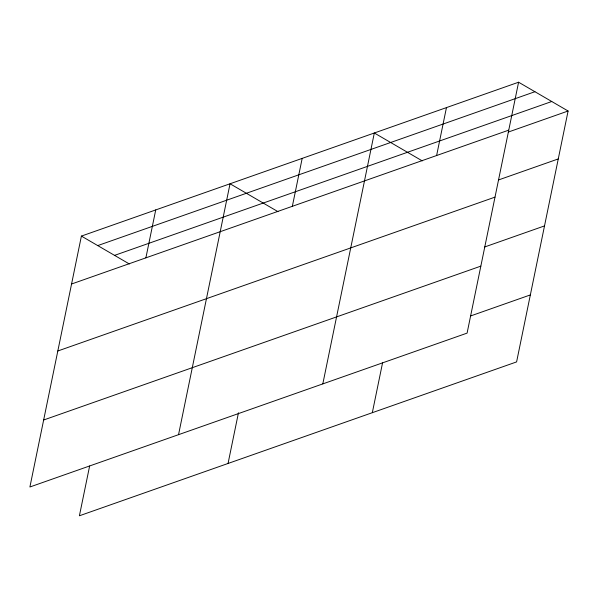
<?xml version="1.0" encoding="UTF-8"?>
<svg xmlns="http://www.w3.org/2000/svg" width="598" height="598" viewBox="0 0 598 598"><rect width="100%" height="100%" fill="white"/><g stroke="black" fill="none" stroke-linecap="round" stroke-linejoin="round"><path stroke-width="0.9" d="M518.593 82.218L81.403 236.09L29.9 486.989L467.09 333.116L518.593 82.218L568.1 111.011L516.597 361.91L79.407 515.782L89.633 465.999M145.89 257.85L155.727 209.928M178.54 434.671L230.043 183.773L278.003 211.662M228.055 463.465L238.46 412.777M292.347 206.303L302.184 158.388M322.815 383.894L374.318 132.995L422.27 160.884M372.322 412.687L382.548 362.904M436.615 155.525L446.452 107.61M97.743 245.591L534.926 91.718M114.577 255.376L551.76 101.511M71.566 284.005L508.756 130.14M508.278 132.068L568.1 111.011M498.44 179.983L558.263 158.926M57.819 350.989L495.002 197.123M484.694 246.967L544.516 225.909M43.647 420.005L480.837 266.132M470.529 315.983L530.344 294.926M81.403 236.09L129.355 263.98"/></g></svg>
